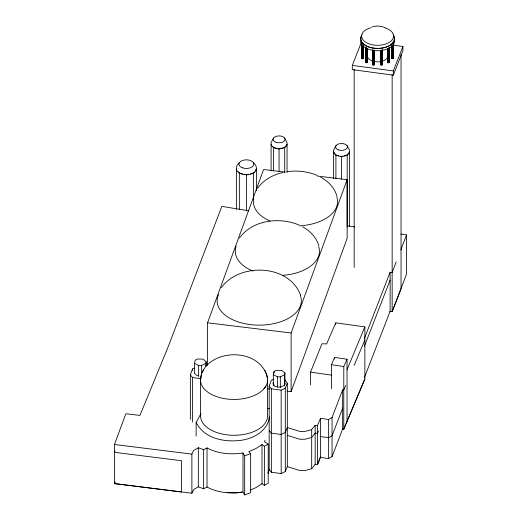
<?xml version="1.0" encoding="UTF-8"?>
<svg xmlns="http://www.w3.org/2000/svg" width="521" height="521" viewBox="0 0 521 521"><rect width="100%" height="100%" fill="white"/><g stroke="black" fill="none" stroke-linecap="round" stroke-linejoin="round"><path stroke-width="0.78" d="M200.963 377.061L201.243 374.957L200.839 377.959M194.509 373.824L194.509 363.306L195.245 360.115L197.472 359.021L203.001 359.086L206.134 361.743L206.134 366.595M205.743 366.641L206.134 361.743M273.297 385.97L273.297 374.645L274.085 371.453L276.26 370.359L281.822 370.411L284.954 373.101L284.954 384.426M284.531 386.068L284.531 374.742L284.954 373.101M284.954 383.528L284.531 385.169L280.324 387.272L274.932 386.439L273.017 383.41L273.727 382.388M269.533 416.833C267.247 432.384 251.356 439.815 237.179 440.727C221.451 441.749 203.913 437.627 196.143 422.511L200.872 413.667M268.002 473.478L269.533 468.965M349.532 151.839L348.92 153.597C345.136 157.414 337.966 157.414 334.176 153.597L333.57 151.839L335.908 155.095L335.908 178.547M190.36 419.366L190.36 374.827L192.477 368.946L194.496 368.204M207.56 365.39L207.56 322.805L263.587 169.501L285.28 172.145M284.837 379.679L287.325 383.202L287.325 466.621L285.293 471.57L281.171 473.556L271.35 472.254L269.175 469.564L269.175 386.146L271.324 380.284L274 379.288M287.11 391.147L291.128 391.636L291.128 332.984L347.149 179.68L317.419 176.059M291.128 391.636L347.149 238.338L347.149 179.68M115.004 450.821L114.451 452.313L181.582 460.733L181.582 492.019L114.451 483.592L114.451 444.491L125.848 413.765L139.96 415.393L168.036 347.11L221.822 206.381L248.953 210.81M114.451 483.592L115.004 482.094L114.451 483.592L191.884 493.205L193.662 489.538L198.319 486.855L203.626 488.776L207.039 487.031C217.934 492.938 230.894 493.856 242.988 492.084L244.681 494.95L250.64 492.716L250.64 453.615L248.778 451.629L255.967 448.516L262.011 444.576L264.381 446.269L264.381 485.37L268.217 483.221L268.217 444.12L264.434 441.736L265.026 440.33M318.37 430.997L317.517 433.283L315.172 433.133L311.675 437.438L305.326 439.183L299.992 439.294L287.325 435.335M320.35 456.95L317.517 464.563L315.172 464.419L311.675 468.718L305.326 470.463L299.992 470.574L287.325 466.621M332.053 417.529L328.634 419.503L320.506 418.291L317.517 425.462L317.517 464.563L320.506 457.399L328.634 458.604L332.053 456.63L332.053 417.529L342.662 389.832L343.788 389.995L345.677 385.507M396.188 261.972L392.157 272.496L390.125 272.236L364.407 338.409M400.792 249.95L406.549 234.925L400.962 234.066M342.662 408.08L332.053 435.777L328.634 437.751L320.506 436.539M332.053 456.63L342.662 428.933L342.662 389.832M364.407 377.51L390.125 311.337L392.157 311.597L406.549 274.026L406.549 234.925M364.407 346.231L390.125 280.051M393.264 45.203L402.922 46.48L402.922 50.719L393.322 75.161L352.3 69.632L352.3 65.399L361.287 42.52M393.322 75.161L393.322 70.921L402.922 46.48M389.786 311.278L392.157 311.597L401.046 288.966L401.046 54.334M310.549 384.973L310.549 372.137L321.945 343.756L326.66 343.906L335.719 322.838L364.869 326.862L364.869 378.995L343.788 429.096L342.662 428.933M285.293 471.57L285.293 388.152L287.325 383.202M202.089 372.945L203.275 370.092L205.222 367.383M347.038 369.643L364.869 326.862M202.461 372.033L203.275 370.092M267.989 472.384L268.882 470.274M354.169 365.319L364.869 339.894M342.238 428.868L343.788 429.096L364.869 378.995M331.402 388.757L331.402 364.693L334.593 357.413L347.038 359.216L347.038 421.782M343.788 429.096L343.788 366.53L347.038 359.216M191.884 493.205L191.884 454.104L193.662 450.437L198.319 447.754L203.626 449.675L207.039 447.93C217.934 453.83 230.894 454.748 242.988 452.983L244.681 455.849L244.681 494.95M273.538 138.013L271.089 142.598L271.089 170.914M336.019 145.626L333.57 150.204L333.57 178.521M257.556 188.446C263.32 179.901 273.011 174.724 282.883 172.51M239.432 238.038C252.6 219.882 279.347 216.736 299.061 225.033M221.308 287.638C239.81 262.102 289.611 264.232 300.715 295.609M236.423 169.025L237.179 171.233C241.308 175.531 248.341 175.564 253.453 173.096L254.287 171.937M255.544 170.191L256.378 169.025L255.616 171.233L253.453 173.096L250.321 173.851M284.713 172.555L284.713 147.482L287.051 144.226L286.446 145.991C282.656 149.801 275.485 149.801 271.695 145.991L271.089 144.226M361.906 53.246L361.906 54.028M365.931 49.215L365.931 49.996M363.541 46.454L363.541 58.287L362.583 58.84L361.906 58.678L361.906 57.896M367.565 48.902L367.565 62.318L365.931 62.709L365.931 61.927M374.547 50.439L374.547 64.643L372.912 65.034L372.912 64.252M382.323 65.034L382.603 49.651L382.603 64.643L380.968 65.034L380.968 64.252M391.974 53.246L391.974 54.028M393.329 54.028L393.329 53.246M389.578 47.242L389.578 62.318L388.62 62.872L387.663 62.318L387.943 61.927M393.609 44.09L393.609 58.287L391.974 58.678L391.974 57.896M347.194 227.065L347.194 155.095L349.063 152.49M244.434 398.493C252.607 396.813 261.353 393.472 265.957 386.068A33.533 19.362 0 0 0 267.182 377.061C260.93 351.59 222.949 348.113 206.479 365.735M263.939 388.874L265.957 386.068M363.261 54.028L363.261 53.246M269.175 430.463L271.35 433.153L281.171 434.455L285.293 432.469L287.325 427.513L299.992 431.473L305.326 431.362L311.675 429.617L315.172 425.318L317.517 425.462M239.484 162.487L237.179 165.19L236.423 167.397L236.423 209.318M262.011 444.576L262.011 483.677L255.967 487.617L250.217 490.111M264.381 446.269L268.217 444.12M194.509 363.306L198.657 365.475L201.536 365.508L205.743 363.404M273.297 374.645L277.446 376.813L280.324 376.846L284.531 374.742M269.175 386.146L271.35 388.835L281.171 390.138L285.293 388.152M244.681 455.849L250.64 453.615M372.027 26.916C376.442 25.588 381.398 25.77 385.514 27.939M272.49 146.18L273.427 147.482L279.074 148.837L284.713 147.482M244.049 174.222L246.4 174.789L248.751 174.222M340.141 156.105L341.548 156.443L342.961 156.105M344.368 155.772L347.194 155.095M241.816 492.013L237.179 492.866L227.189 492.638M286.96 171.709C297.126 170.191 307.703 171.442 317.185 175.434M207.56 322.805L291.128 332.984M267.827 388.803L269.435 388.998M114.451 444.491L191.884 454.104M352.3 65.399L393.322 70.921M310.549 372.137L331.402 375.12M190.36 374.827L192.562 377.497L201.132 378.754M267.866 408.275L269.468 408.516M331.402 364.693L343.788 366.53M347.474 225.84L354.658 226.948M198.455 375.459L196.143 375.1L195.375 373.889M365.931 47.717L366.608 47.88L366.608 62.872M335.908 155.095L338.728 155.772M238.507 171.937L239.341 173.096L242.48 173.851M320.689 177.212C328.263 181.23 334.782 187.944 336.963 196.41M302.564 226.811C310.138 230.829 316.657 237.543 318.839 246.01M262.011 483.677L264.381 485.37M253.31 162.487L255.616 165.19L256.378 167.397L256.378 190.784M393.329 57.896L393.609 58.287M382.323 64.252L382.603 64.643M374.267 64.252L374.547 64.643M363.261 57.896L363.541 58.287M347.077 145.626L349.532 150.204L349.532 226.238M284.603 138.013L287.051 142.598L287.051 172.529M264.87 370.092L265.684 372.033M266.055 372.945L266.902 374.957L267.306 377.959M393.329 43.692L393.329 58.678M392.652 44.643L392.652 58.84M392.157 74.529L392.157 311.597M391.974 45.268L391.974 58.678M391.694 45.75L391.694 58.287M390.125 272.236L390.125 311.337M389.298 62.709L389.298 47.717L388.62 47.88L388.62 62.872M387.943 48.505L387.943 62.709M387.663 48.902L387.663 62.318M381.646 50.205L381.646 65.197M380.968 50.042L380.968 65.034M380.688 50.439L380.688 64.643M374.267 50.042L374.267 65.034M373.59 50.205L373.59 65.197M372.912 65.034L372.632 49.651L372.632 64.643M367.285 48.505L367.285 62.709M365.931 47.632L365.931 62.709M365.651 47.326L365.651 62.318M363.261 45.268L363.261 58.678M362.583 45.431L362.583 58.84M361.906 43.692L361.906 58.678M361.626 43.302L361.626 58.287M354.176 69.417L354.176 267.507M341.548 156.443L341.548 179.087M335.719 322.838L335.719 324.44M334.593 357.413L334.593 359.034M328.634 419.503L328.634 458.604M320.506 418.291L320.506 457.399M315.172 425.318L315.172 464.419M311.675 429.617L311.675 468.718M281.171 390.138L281.171 473.556M280.324 376.846L280.324 387.363M279.074 148.837L279.074 171.474M277.446 376.813L277.446 387.331M274.085 371.453L274.085 373.069M273.427 147.482L273.427 170.934M271.35 388.835L271.35 472.254M267.599 380.089L267.599 415.934A33.52 19.355 0 0 1 232.099 435.25A33.52 19.355 0 0 1 200.78 413.654M253.453 173.096L253.453 198.885M246.4 174.789L246.4 211.051M242.988 452.983L242.988 492.084M239.341 173.096L239.347 209.364M207.039 447.93L207.039 487.031M203.626 449.675L203.626 488.776M201.536 365.508L201.536 375.211M200.552 380.089L200.552 415.934M198.657 365.475L198.657 376.8M198.319 447.754L198.319 486.855M196.143 422.511L196.143 436.149M192.562 377.497L192.562 422.043M192.477 368.946L192.477 370.561M393.804 36.19A16.763 9.678 0 0 1 377.614 48.368A16.763 9.678 0 0 1 361.424 36.19M385.599 28.101A15.962 9.215 0 0 1 389.48 42.253A15.962 9.215 0 0 1 364.7 41.504A15.962 9.215 0 0 1 371.121 27.665M393.283 34.946A16.959 9.795 0 0 1 377.614 48.486A16.959 9.795 0 0 1 361.945 34.946M394.247 39.062A16.959 9.795 0 0 1 379.275 50.719A16.959 9.795 0 0 1 360.656 40.977M387.793 55.962A10.179 5.874 0 0 1 382.225 61.198M380.766 61.55A10.179 5.874 0 0 1 374.462 61.55M373.003 61.198A10.179 5.874 0 0 1 367.435 55.962M244.421 398.5A33.533 19.362 0 0 1 200.937 377.061M300.975 297.667A42.103 24.311 0 0 1 256.475 325.097A42.103 24.311 0 0 1 218.56 294.547M300.415 295.785A42.103 24.311 0 0 1 300.819 297.042M318.754 246.817A42.103 24.311 0 0 1 282.851 275.342M252.991 271.07A42.103 24.311 0 0 1 236.176 246.192M336.879 197.218A42.103 24.311 0 0 1 299.412 225.847M269.852 220.93A42.103 24.311 0 0 1 253.74 198.475M242.656 167.879A7.483 4.318 0 0 0 253.883 164.141A7.483 4.318 0 0 0 242.656 160.396A7.483 4.318 0 0 0 242.656 167.879M338.559 149.944A5.985 3.458 0 0 0 347.533 146.948A5.985 3.458 0 0 0 338.559 143.952A5.985 3.458 0 0 0 338.559 149.944M276.078 142.331A5.985 3.458 0 0 0 285.059 139.341A5.985 3.458 0 0 0 276.078 136.346A5.985 3.458 0 0 0 276.078 142.331"/></g></svg>
